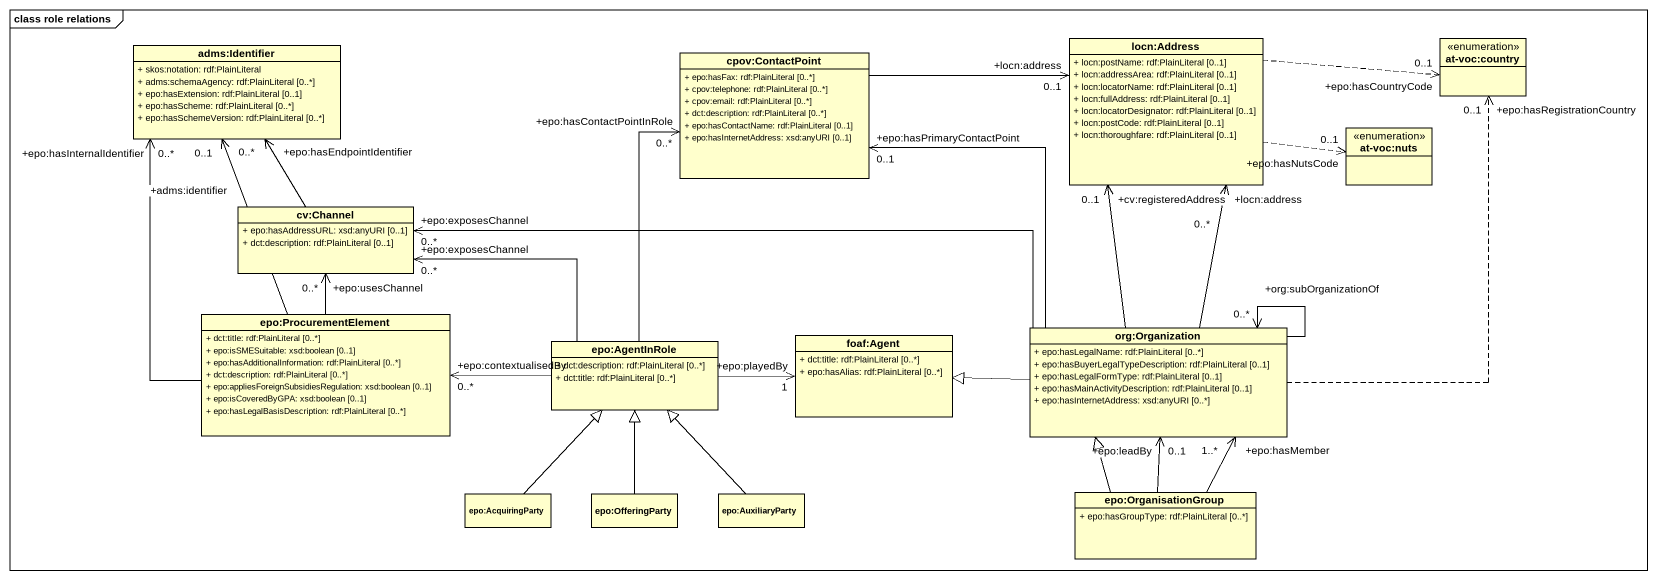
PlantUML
@startuml
mainframe class role relations
hide circle
hide empty members
skinparam classAttributeIconSize 0
class "adms:Identifier" as adms_Identifier {
  + skos:notation: rdf:PlainLiteral
  + adms:schemaAgency: rdf:PlainLiteral [0..*]
  + epo:hasExtension: rdf:PlainLiteral [0..1]
  + epo:hasScheme: rdf:PlainLiteral [0..*]
  + epo:hasSchemeVersion: rdf:PlainLiteral [0..*]
}
class "locn:Address" as locn_Address {
  + locn:postName: rdf:PlainLiteral [0..1]
  + locn:addressArea: rdf:PlainLiteral [0..1]
  + locn:locatorName: rdf:PlainLiteral [0..1]
  + locn:fullAddress: rdf:PlainLiteral [0..1]
  + locn:locatorDesignator: rdf:PlainLiteral [0..1]
  + locn:postCode: rdf:PlainLiteral [0..1]
  + locn:thoroughfare: rdf:PlainLiteral [0..1]
}
enum "at-voc:country" as at_voc_country
class "cpov:ContactPoint" as cpov_ContactPoint {
  + epo:hasFax: rdf:PlainLiteral [0..*]
  + cpov:telephone: rdf:PlainLiteral [0..*]
  + cpov:email: rdf:PlainLiteral [0..*]
  + dct:description: rdf:PlainLiteral [0..*]
  + epo:hasContactName: rdf:PlainLiteral [0..1]
  + epo:hasInternetAddress: xsd:anyURI [0..1]
}
enum "at-voc:nuts" as at_voc_nuts
class "cv:Channel" as cv_Channel {
  + epo:hasAddressURL: xsd:anyURI [0..1]
  + dct:description: rdf:PlainLiteral [0..1]
}
class "epo:ProcurementElement" as epo_ProcurementElement {
  + dct:title: rdf:PlainLiteral [0..*]
  + epo:isSMESuitable: xsd:boolean [0..1]
  + epo:hasAdditionalInformation: rdf:PlainLiteral [0..*]
  + dct:description: rdf:PlainLiteral [0..*]
  + epo:appliesForeignSubsidiesRegulation: xsd:boolean [0..1]
  + epo:isCoveredByGPA: xsd:boolean [0..1]
  + epo:hasLegalBasisDescription: rdf:PlainLiteral [0..*]
}
class "epo:AgentInRole" as epo_AgentInRole {
  + dct:description: rdf:PlainLiteral [0..*]
  + dct:title: rdf:PlainLiteral [0..*]
}
class "foaf:Agent" as foaf_Agent {
  + dct:title: rdf:PlainLiteral [0..*]
  + epo:hasAlias: rdf:PlainLiteral [0..*]
}
class "org:Organization" as org_Organization {
  + epo:hasLegalName: rdf:PlainLiteral [0..*]
  + epo:hasBuyerLegalTypeDescription: rdf:PlainLiteral [0..1]
  + epo:hasLegalFormType: rdf:PlainLiteral [0..1]
  + epo:hasMainActivityDescription: rdf:PlainLiteral [0..1]
  + epo:hasInternetAddress: xsd:anyURI [0..*]
}
class "epo:AcquiringParty" as epo_AcquiringParty
class "epo:OfferingParty" as epo_OfferingParty
class "epo:AuxiliaryParty" as epo_AuxiliaryParty
class "epo:OrganisationGroup" as epo_OrganisationGroup {
  + epo:hasGroupType: rdf:PlainLiteral [0..*]
}
locn_Address .right.> "+epo:hasCountryCode\n0..1" at_voc_country
locn_Address .right.> "+epo:hasNutsCode\n0..1" at_voc_nuts
cpov_ContactPoint -right-> "+locn:address\n0..1" locn_Address
cv_Channel -up-> "+epo:hasEndpointIdentifier\n0..*" adms_Identifier
epo_ProcurementElement -up-> "+epo:hasInternalIdentifier\n0..*" adms_Identifier
epo_ProcurementElement -up-> "+adms:identifier\n0..1" adms_Identifier
epo_ProcurementElement -up-> "+epo:usesChannel\n0..*" cv_Channel
epo_AgentInRole -up-> "+epo:hasContactPointInRole\n0..*" cpov_ContactPoint
epo_AgentInRole -left-> "+epo:exposesChannel\n0..*" cv_Channel
epo_AgentInRole -left-> "+epo:contextualisedBy\n0..*" epo_ProcurementElement
epo_AgentInRole -right-> "+epo:playedBy\n1" foaf_Agent
org_Organization -up-> "+cv:registeredAddress\n0..1" locn_Address
org_Organization -up-> "+locn:address\n0..*" locn_Address
org_Organization .up.> "+epo:hasRegistrationCountry\n0..1" at_voc_country
org_Organization -up-> "+epo:hasPrimaryContactPoint\n0..1" cpov_ContactPoint
org_Organization -left-> "+epo:exposesChannel\n0..*" cv_Channel
org_Organization -left-|> foaf_Agent
org_Organization --> "+org:subOrganizationOf\n0..*" org_Organization
epo_AcquiringParty -up-|> epo_AgentInRole
epo_OfferingParty -up-|> epo_AgentInRole
epo_AuxiliaryParty -up-|> epo_AgentInRole
epo_OrganisationGroup -up-> "+epo:hasMember\n1..*" org_Organization
epo_OrganisationGroup -up-|> org_Organization
epo_OrganisationGroup -up-> "+epo:leadBy\n0..1" org_Organization
@enduml
